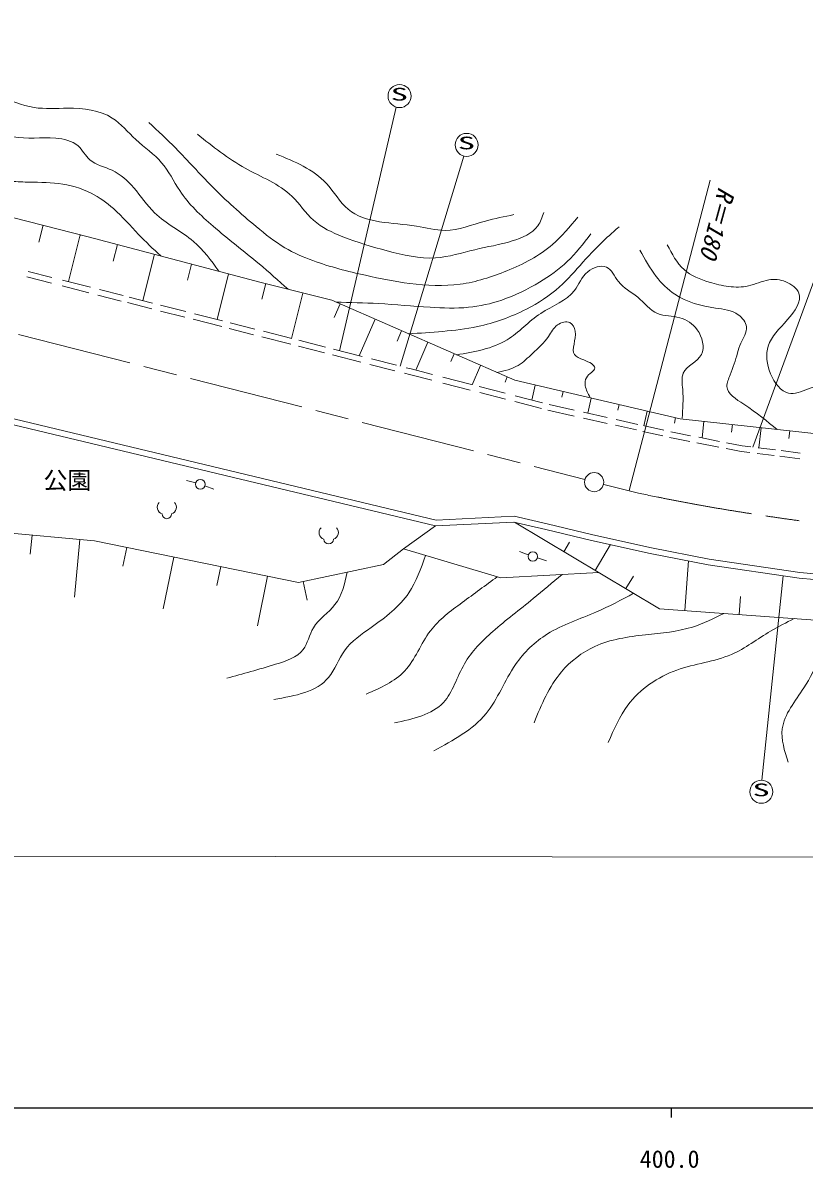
# Model space of a CAD drawing. Units: millimetres, scale not verified. Extents: x 40000 to 680000, y 20000 to 380000.
# Drawn here: x 400386 to 481871, y 198715 to 318085 of the extents above; entities that cross this region are included whole.
import ezdxf
from ezdxf.enums import TextEntityAlignment as Align

# ---------------------------------------------------------------- set-up
doc = ezdxf.new("R2010")
doc.units = ezdxf.units.MM
doc.header["$LTSCALE"] = 1000
doc.linetypes.add('CHAIN', pattern=[18.5, 12, -1.5, 3.5, -1.5])
for name, color, linetype, lineweight in [('M-BGD', 7, 'Continuous', 13), ('M-BMK', 2, 'CHAIN', 13), ('M-BMK-SRVR', 3, 'Continuous', 13), ('M-STR-STR3', 7, 'Continuous', 13), ('M-STR-STRC', 7, 'Continuous', 13), ('M-TTL', 2, 'Continuous', 140), ('M-TTL-BAND', 7, 'Continuous', 25), ('M-TTL-TXT', 7, 'Continuous', 13)]:
    doc.layers.add(name, color=color, linetype=linetype, lineweight=lineweight)
doc.styles.add('ＭＳ ゴシック', font='')
doc.styles.get('ＭＳ ゴシック').set_extended_font_data('MS Gothic')

msp = doc.modelspace()

# ---------------------------------------------------------------- linework, layer by layer
at = {"layer": 'M-BGD'}
for p, q in [((407185, 295791), (392346, 299586)), ((402499, 296990), (402057, 295245)), ((406374, 295999), (405137, 291116)), ((406376, 296005), (406348, 295896)), ((425253, 291031), (407185, 295791)), ((410244, 294985), (409807, 293263)), ((414112, 293966), (412890, 289142)), ((417980, 292947), (417558, 291281)), ((400806, 291600), (403384, 290943)), ((400934, 292186), (403389, 291561)), ((404519, 291273), (407442, 290529)), ((421848, 291928), (420642, 287168)), ((404489, 290662), (407280, 289951)), ((408378, 290291), (410847, 289662)), ((432604, 289168), (425253, 291031)), ((425717, 290909), (425309, 289299)), ((408204, 289716), (410644, 289095)), ((411310, 288925), (413830, 288284)), ((411470, 289504), (413918, 288880)), ((428395, 285194), (429595, 289931)), ((451699, 280834), (432604, 289168)), ((414737, 288053), (417286, 287404)), ((414743, 288670), (417385, 287998)), ((418303, 287764), (421212, 287023)), ((433469, 288791), (432849, 287370)), ((418136, 287187), (421123, 286427)), ((422004, 286822), (424571, 286168)), ((437135, 287191), (435477, 283391)), ((443432, 265656), (359666, 285688)), ((443489, 266259), (360262, 286163)), ((421894, 286230), (424453, 285579)), ((425303, 285362), (428331, 284592)), ((425478, 285937), (428444, 285182)), ((439885, 285990), (439420, 284925)), ((429137, 284386), (431830, 283701)), ((429157, 285000), (431961, 284286)), ((442634, 284790), (441368, 281890)), ((432686, 283483), (435620, 282736)), ((432782, 284077), (435776, 283315)), ((436755, 283066), (439353, 282404)), ((445384, 283590), (445031, 282783)), ((436574, 282493), (439167, 281833)), ((440376, 282144), (440871, 282018)), ((440871, 282018), (443119, 281439)), ((447253, 280373), (448133, 282390)), ((440175, 281576), (440722, 281437)), ((440722, 281437), (443027, 280843)), ((444171, 280548), (447052, 279805)), ((444201, 281160), (447164, 280396)), ((450886, 281188), (450693, 280623)), ((468943, 276830), (451699, 280834)), ((447980, 280185), (450692, 279487)), ((448035, 279552), (450726, 278858)), ((453824, 280340), (453460, 278773)), ((456747, 279662), (456611, 279077)), ((451688, 278610), (454491, 277888)), ((451734, 279218), (454592, 278481)), ((455293, 278301), (457891, 277721)), ((459669, 278984), (459302, 277405)), ((462591, 278305), (462455, 277721)), ((455153, 277717), (457880, 277108)), ((458849, 277507), (461323, 276954)), ((465158, 276098), (465513, 277627)), ((468440, 276947), (468339, 276355)), ((458858, 276890), (461327, 276338)), ((462190, 276146), (464391, 275654)), ((462271, 276742), (464537, 276237)), ((465227, 276082), (467243, 275632)), ((481311, 275443), (468943, 276830)), ((471421, 276553), (471226, 274819)), ((474402, 276218), (474313, 275423)), ((477148, 273787), (477383, 275884)), ((465044, 275509), (467144, 275040)), ((467839, 274885), (468381, 274763)), ((467956, 275473), (468504, 275351)), ((468381, 274763), (469958, 274455)), ((468504, 275351), (470011, 275056)), ((470878, 274887), (473038, 274464)), ((480365, 275549), (480275, 274754)), ((491824, 274333), (481311, 275443)), ((470697, 274311), (472993, 273862)), ((473754, 273713), (475302, 273410)), ((473781, 274319), (475397, 274003)), ((475302, 273410), (476226, 273296)), ((475397, 274003), (476330, 273888)), ((477078, 273795), (478872, 273574)), ((479480, 273498), (481472, 273252)), ((476988, 273202), (478739, 272985)), ((479331, 272912), (481420, 272654)), ((418411, 270130), (417452, 270401)), ((419361, 269819), (420301, 269478)), ((451640, 266658), (443489, 266259)), ((455060, 265859), (451640, 266658)), ((440102, 263269), (443432, 265656)), ((451586, 266054), (443432, 265656)), ((454922, 265275), (451586, 266054)), ((451656, 266038), (466791, 257022)), ((459694, 264144), (454922, 265275)), ((459829, 264729), (455060, 265859)), ((397999, 264991), (407862, 264094)), ((401346, 264687), (401162, 262695)), ((405771, 258240), (406325, 264234)), ((407862, 264094), (429138, 259750)), ((457396, 263947), (456812, 262966)), ((465825, 262780), (459694, 264144)), ((465947, 263367), (459829, 264729)), ((411218, 263409), (410818, 261449)), ((438007, 261625), (440102, 263269)), ((440102, 263269), (450229, 260244)), ((453104, 262645), (452174, 262996)), ((461685, 263701), (460085, 261016)), ((471877, 261609), (465825, 262780)), ((471978, 262201), (465947, 263367)), ((416117, 262408), (415013, 257002)), ((429138, 259750), (438007, 261625)), ((454053, 262314), (455003, 262013)), ((469799, 262011), (469421, 256830)), ((481345, 260203), (471877, 261609)), ((481417, 260798), (471978, 262201)), ((421016, 261408), (420616, 259449)), ((425915, 260408), (424857, 255227)), ((450229, 260244), (460462, 260792)), ((464062, 260430), (463279, 259114)), ((488139, 260173), (481417, 260798)), ((430049, 257898), (429635, 259855)), ((488096, 259575), (481345, 260203)), ((475234, 258312), (475096, 256417)), ((466791, 257022), (488334, 255452))]:
    msp.add_line(p, q, dxfattribs=at)
for centre in [(418894, 269991), (453574, 262465)]:
    msp.add_circle(centre, 500, dxfattribs=at)
for centre, radius, start, end in [((415125, 267598), 727, 135.73691, 252.21805), ((415682, 267598), 727, 287.66425, 44.14539), ((415403, 266905), 500, 179.94123, 359.94107), ((432008, 264962), 727, 135.73691, 252.21805), ((432565, 264962), 727, 287.66425, 44.14539), ((432286, 264269), 500, 179.94123, 359.94107)]:
    msp.add_arc(centre, radius, start, end, dxfattribs=at)
for points, knots in [([(414760, 293796), (413977, 294528), (413195, 295260), (412453, 296034), (411587, 296936), (410777, 297895), (409840, 298724), (409135, 299349), (408359, 299900), (407517, 300325), (406453, 300862), (405284, 301199), (404103, 301346), (402946, 301490), (401777, 301453), (400616, 301495), (399962, 301518), (399310, 301567), (398655, 301642), (397938, 301724), (397216, 301837), (396548, 302080), (395496, 302464), (394578, 303171), (393644, 303827), (392266, 304793), (390852, 305645), (389433, 306519), (387997, 307403), (386556, 308309), (385295, 309429), (384423, 310204), (383637, 311081), (382682, 311757), (381152, 312840), (379188, 313407), (377890, 314668), (376961, 315570), (376374, 316827), (375786, 318085)], [0, 0, 0, 0, 1, 1, 1, 2, 2, 2, 3, 3, 3, 4, 4, 4, 5, 5, 5, 6, 6, 6, 7, 7, 7, 8, 8, 8, 9, 9, 9, 10, 10, 10, 11, 11, 11, 12, 12, 12, 13, 13, 13, 13]), ([(420828, 292197), (420022, 293309), (419216, 294420), (418191, 295301), (416923, 296392), (415321, 297130), (414126, 298284), (413319, 299064), (412697, 300033), (411949, 300902), (411313, 301640), (410586, 302306), (409699, 302720), (408912, 303088), (407999, 303257), (407375, 303813), (406912, 304225), (406608, 304850), (406141, 305267), (405540, 305804), (404670, 305996), (403817, 306068), (402279, 306198), (400798, 305937), (399386, 306218), (398354, 306424), (397359, 306918), (396336, 307311), (394746, 307922), (393087, 308287), (391615, 309060), (390566, 309610), (389611, 310368), (388711, 311169), (387971, 311828), (387268, 312516), (386388, 312988), (385458, 313487), (384330, 313745), (383629, 314444), (383111, 314961), (382826, 315720), (382541, 316479)], [0, 0, 0, 0, 1, 1, 1, 2, 2, 2, 3, 3, 3, 4, 4, 4, 5, 5, 5, 6, 6, 6, 7, 7, 7, 8, 8, 8, 9, 9, 9, 10, 10, 10, 11, 11, 11, 12, 12, 12, 13, 13, 13, 14, 14, 14, 14]), ([(428042, 290324), (427042, 291217), (426043, 292109), (425018, 292969), (423438, 294296), (421800, 295545), (420227, 296898), (418935, 298008), (417688, 299188), (416744, 300606), (416100, 301572), (415597, 302648), (414858, 303514), (414090, 304414), (413067, 305087), (412172, 305915), (411342, 306683), (410621, 307585), (409704, 308169), (408398, 309002), (406693, 309191), (405056, 309191), (403856, 309192), (402693, 309091), (401568, 309267), (400271, 309471), (399025, 310044), (397719, 310434), (396309, 310855), (394831, 311063), (393579, 311746), (392801, 312171), (392110, 312780), (391402, 313346), (390899, 313748), (390388, 314129), (389877, 314510)], [0, 0, 0, 0, 1, 1, 1, 2, 2, 2, 3, 3, 3, 4, 4, 4, 5, 5, 5, 6, 6, 6, 7, 7, 7, 8, 8, 8, 9, 9, 9, 10, 10, 10, 11, 11, 11, 12, 12, 12, 12]), ([(413524, 307707), (414470, 306824), (415416, 305941), (416325, 305022), (417608, 303725), (418819, 302354), (420100, 301056), (421564, 299573), (423121, 298186), (424728, 296846), (425680, 296052), (426651, 295275), (427713, 294648), (428635, 294104), (429627, 293673), (430637, 293304), (432424, 292651), (434270, 292191), (436121, 291775), (437653, 291430), (439189, 291116), (440753, 290917), (442493, 290695), (444269, 290616), (445995, 290850), (447665, 291078), (449288, 291599), (450872, 292247), (452586, 292948), (454255, 293797), (455629, 294985), (456602, 295826), (457428, 296837), (458253, 297847)], [0, 0, 0, 0, 1, 1, 1, 2, 2, 2, 3, 3, 3, 4, 4, 4, 5, 5, 5, 6, 6, 6, 7, 7, 7, 8, 8, 8, 9, 9, 9, 10, 10, 10, 11, 11, 11, 11]), ([(418582, 306483), (420178, 305212), (421775, 303942), (423576, 302942), (425250, 302013), (427101, 301317), (428450, 300011), (429248, 299239), (429870, 298253), (430702, 297510), (431566, 296739), (432654, 296231), (433748, 295800), (435270, 295201), (436802, 294752), (438379, 294333), (440039, 293892), (441750, 293484), (443437, 293596), (444815, 293688), (446177, 294125), (447522, 294445), (448814, 294752), (450091, 294950), (451424, 295355), (452461, 295671), (453531, 296112), (454108, 296937), (454391, 297343), (454555, 297841), (454719, 298339)], [0, 0, 0, 0, 1, 1, 1, 2, 2, 2, 3, 3, 3, 4, 4, 4, 5, 5, 5, 6, 6, 6, 7, 7, 7, 8, 8, 8, 9, 9, 9, 10, 10, 10, 10]), ([(426808, 304402), (428740, 303621), (430672, 302841), (432047, 301349), (432842, 300486), (433451, 299386), (434300, 298664), (436080, 297152), (438917, 297304), (441429, 296889), (442461, 296719), (443437, 296453), (444416, 296460), (445815, 296469), (447218, 297036), (448622, 297431), (449618, 297711), (450614, 297904), (451610, 298098)], [0, 0, 0, 0, 1, 1, 1, 2, 2, 2, 3, 3, 3, 4, 4, 4, 5, 5, 5, 6, 6, 6, 6]), ([(433047, 288975), (434519, 288942), (435992, 288909), (437460, 288829), (439260, 288730), (441054, 288559), (442857, 288447), (444196, 288363), (445541, 288311), (446874, 288442), (448046, 288558), (449210, 288814), (450327, 289192), (451711, 289660), (453025, 290314), (454282, 291071), (455313, 291691), (456307, 292381), (457172, 293202), (458084, 294067), (458853, 295076), (459622, 296086)], [0, 0, 0, 0, 1, 1, 1, 2, 2, 2, 3, 3, 3, 4, 4, 4, 5, 5, 5, 6, 6, 6, 7, 7, 7, 7]), ([(440622, 285668), (441806, 285749), (442989, 285829), (444173, 285935), (445394, 286044), (446615, 286181), (447813, 286433), (449575, 286803), (451288, 287422), (452899, 288248), (454140, 288885), (455321, 289645), (456353, 290567), (457234, 291353), (458008, 292257), (458803, 293137), (459629, 294050), (460478, 294937), (461379, 295771), (461771, 296133), (462172, 296484), (462573, 296836)], [0, 0, 0, 0, 1, 1, 1, 2, 2, 2, 3, 3, 3, 4, 4, 4, 5, 5, 5, 6, 6, 6, 7, 7, 7, 7]), ([(467592, 294948), (468088, 293998), (468584, 293048), (469346, 292373), (470068, 291736), (471028, 291345), (471981, 291053), (472646, 290849), (473307, 290693), (473989, 290611), (474676, 290529), (475385, 290521), (476060, 290672), (476785, 290834), (477471, 291179), (478195, 291297), (478770, 291391), (479368, 291342), (479952, 291107), (480554, 290865), (481140, 290426), (481331, 289913), (481646, 289068), (480886, 288023), (480136, 287153), (479284, 286166), (478444, 285405), (478125, 284394), (477854, 283536), (477958, 282497), (478373, 281506), (478767, 280565), (479442, 279667), (480254, 279496), (480878, 279364), (481582, 279663), (482325, 279933), (483057, 280200), (483827, 280441), (484396, 280182), (484953, 279930), (485318, 279203), (485524, 278487), (485788, 277571), (485790, 276673), (486212, 275975), (486522, 275464), (487057, 275060), (487592, 274656)], [0, 0, 0, 0, 1, 1, 1, 2, 2, 2, 3, 3, 3, 4, 4, 4, 5, 5, 5, 6, 6, 6, 7, 7, 7, 8, 8, 8, 9, 9, 9, 10, 10, 10, 11, 11, 11, 12, 12, 12, 13, 13, 13, 14, 14, 14, 15, 15, 15, 16, 16, 16, 16]), ([(479069, 275695), (478021, 276556), (476972, 277417), (475592, 278331), (474776, 278872), (473844, 279431), (473812, 280200), (473797, 280568), (473987, 280984), (474153, 281388), (474476, 282177), (474701, 282919), (474919, 283679), (475016, 284017), (475111, 284358), (475260, 284697), (475509, 285266), (475908, 285829), (475855, 286394), (475810, 286875), (475438, 287356), (475008, 287668), (474313, 288171), (473469, 288231), (472632, 288349), (471115, 288563), (469625, 288967), (468390, 289796), (467646, 290296), (466994, 290950), (466440, 291666), (465783, 292514), (465264, 293449), (464745, 294383)], [0, 0, 0, 0, 1, 1, 1, 2, 2, 2, 3, 3, 3, 4, 4, 4, 5, 5, 5, 6, 6, 6, 7, 7, 7, 8, 8, 8, 9, 9, 9, 10, 10, 10, 11, 11, 11, 11]), ([(445622, 283486), (447496, 283803), (449369, 284119), (450887, 285049), (452123, 285806), (453123, 286969), (454405, 287807), (455622, 288603), (457094, 289105), (457922, 290188), (458387, 290797), (458648, 291588), (459304, 292133), (459857, 292591), (460690, 292874), (461251, 292633), (461798, 292397), (462086, 291663), (462504, 291125), (463057, 290416), (463837, 290050), (464511, 289491), (465208, 288913), (465791, 288128), (466580, 287795), (467277, 287500), (468134, 287558), (468902, 287353), (469621, 287161), (470262, 286740), (470721, 286096), (471262, 285335), (471550, 284262), (471157, 283522), (470751, 282755), (469613, 282345), (469273, 281579), (469060, 281099), (469160, 280479), (469208, 279884), (469294, 278827), (469218, 277849), (469142, 276872)], [0, 0, 0, 0, 1, 1, 1, 2, 2, 2, 3, 3, 3, 4, 4, 4, 5, 5, 5, 6, 6, 6, 7, 7, 7, 8, 8, 8, 9, 9, 9, 10, 10, 10, 11, 11, 11, 12, 12, 12, 13, 13, 13, 14, 14, 14, 14]), ([(449833, 281648), (450613, 281824), (451393, 282000), (452054, 282390), (452597, 282711), (453060, 283176), (453534, 283624), (454137, 284195), (454759, 284737), (455213, 285411), (455493, 285825), (455709, 286290), (456141, 286601), (456521, 286874), (457066, 287029), (457444, 286843), (457741, 286697), (457934, 286340), (457995, 285959), (458138, 285063), (457549, 284034), (457926, 283509), (458098, 283270), (458470, 283136), (458897, 282957), (459440, 282729), (460070, 282429), (460044, 282117), (460018, 281821), (459404, 281514), (459160, 281102), (459006, 280844), (458999, 280544), (459049, 280264), (459126, 279828), (459340, 279438), (459555, 279049)], [0, 0, 0, 0, 1, 1, 1, 2, 2, 2, 3, 3, 3, 4, 4, 4, 5, 5, 5, 6, 6, 6, 7, 7, 7, 8, 8, 8, 9, 9, 9, 10, 10, 10, 11, 11, 11, 12, 12, 12, 12]), ([(442392, 262585), (441911, 261214), (441429, 259843), (440643, 258684), (439663, 257240), (438210, 256124), (436729, 255074), (435701, 254345), (434659, 253647), (433942, 252648), (433313, 251771), (432934, 250663), (432280, 249865), (431039, 248350), (428808, 247954), (426577, 247558)], [0, 0, 0, 0, 1, 1, 1, 2, 2, 2, 3, 3, 3, 4, 4, 4, 5, 5, 5, 5]), ([(434221, 260824), (433940, 259604), (433659, 258383), (432940, 257448), (432280, 256589), (431253, 255971), (430686, 255021), (430259, 254306), (430093, 253404), (429617, 252770), (428996, 251943), (427848, 251572), (426751, 251235), (424963, 250686), (423310, 250228), (421658, 249769)], [0, 0, 0, 0, 1, 1, 1, 2, 2, 2, 3, 3, 3, 4, 4, 4, 5, 5, 5, 5]), ([(449863, 260353), (448651, 259462), (447439, 258571), (446211, 257671), (445005, 256787), (443784, 255895), (442890, 254712), (441895, 253394), (441307, 251716), (440214, 250542), (439177, 249430), (437686, 248772), (436195, 248114)], [0, 0, 0, 0, 1, 1, 1, 2, 2, 2, 3, 3, 3, 4, 4, 4, 4]), ([(456627, 260587), (455629, 259743), (454632, 258899), (453617, 258078), (452211, 256939), (450772, 255844), (449407, 254646), (448279, 253655), (447200, 252595), (446441, 251272), (445666, 249921), (445224, 248296), (444245, 247246), (443063, 245976), (441098, 245545), (439133, 245113)], [0, 0, 0, 0, 1, 1, 1, 2, 2, 2, 3, 3, 3, 4, 4, 4, 5, 5, 5, 5]), ([(464090, 258631), (462816, 257946), (461542, 257262), (460211, 256686), (458491, 255942), (456677, 255378), (455095, 254390), (453795, 253578), (452651, 252479), (451769, 251198), (450628, 249543), (449924, 247585), (448696, 246088), (447318, 244410), (445280, 243313), (443242, 242216)], [0, 0, 0, 0, 1, 1, 1, 2, 2, 2, 3, 3, 3, 4, 4, 4, 5, 5, 5, 5]), ([(453701, 245140), (454484, 247022), (455266, 248905), (456561, 250438), (457500, 251549), (458707, 252477), (460030, 253085), (461679, 253842), (463506, 254100), (465332, 254303), (466997, 254487), (468661, 254624), (470226, 255113), (471352, 255465), (472428, 255999), (473503, 256533)], [0, 0, 0, 0, 1, 1, 1, 2, 2, 2, 3, 3, 3, 4, 4, 4, 5, 5, 5, 5]), ([(461447, 243093), (462031, 244447), (462616, 245801), (463489, 246965), (464742, 248635), (466589, 249914), (468590, 250629), (470481, 251306), (472511, 251479), (474300, 252255), (475733, 252876), (477012, 253883), (478380, 254697), (479183, 255175), (480015, 255586), (480848, 255998)], [0, 0, 0, 0, 1, 1, 1, 2, 2, 2, 3, 3, 3, 4, 4, 4, 5, 5, 5, 5]), ([(480201, 241035), (479827, 242217), (479454, 243399), (479593, 244502), (479784, 246017), (480943, 247383), (481840, 248781), (482500, 249810), (483019, 250857), (483656, 251840), (484511, 253163), (485580, 254369), (486648, 255575)], [0, 0, 0, 0, 1, 1, 1, 2, 2, 2, 3, 3, 3, 4, 4, 4, 4])]:
    msp.add_open_spline(points, degree=3, knots=knots, dxfattribs=at)
at = {"layer": 'M-BMK'}
for p, q in [((364086, 294788), (459010, 270497)), ((464589, 269063), (460967, 269982))]:
    msp.add_line(p, q, dxfattribs=at)
msp.add_open_spline([(464589, 269063), (466549, 268666), (468510, 268270), (470477, 267910), (472536, 267533), (474603, 267196), (476673, 266876), (478843, 266541), (481015, 266224), (483195, 265962), (486017, 265623), (488851, 265375), (491689, 265194), (495593, 264944), (499506, 264820), (503417, 264835), (507812, 264852), (512204, 265045), (516592, 265342), (520437, 265601), (524279, 265941), (528091, 266485), (531907, 267031), (535693, 267782), (539475, 268554), (542788, 269229), (546097, 269920), (549358, 270797), (551828, 271461), (554271, 272232), (556698, 273043), (557004, 273145), (557309, 273247), (557614, 273350)], degree=3, knots=[0, 0, 0, 0, 1, 1, 1, 2, 2, 2, 3, 3, 3, 4, 4, 4, 5, 5, 5, 6, 6, 6, 7, 7, 7, 8, 8, 8, 9, 9, 9, 10, 10, 10, 11, 11, 11, 11], dxfattribs=at)
at = {"layer": 'M-BMK-SRVR'}
msp.add_circle((459970, 270217), 1000, dxfattribs=at)
at = {"layer": 'M-STR-STR3'}
msp.add_line((512062, 231106), (219617, 231407), dxfattribs=at)
at = {"layer": 'M-STR-STRC'}
for p, q in [((439308, 309314), (433400, 283920)), ((439741, 282306), (446373, 304210)), ((487461, 303660), (476512, 273865)), ((477456, 239144), (479671, 260451))]:
    msp.add_line(p, q, dxfattribs=at)
for centre in [(439672, 310457), (446669, 305373), (477410, 237944)]:
    msp.add_circle(centre, 1200, dxfattribs=at)
at = {"layer": 'M-TTL-BAND'}
for p, q in [((40000, 205000), (579000, 205000)), ((468000, 205000), (468000, 204000))]:
    msp.add_line(p, q, dxfattribs=at)
at = {"layer": 'M-TTL-TXT'}
msp.add_line((463612, 269329), (472087, 301695), dxfattribs=at)

# ---------------------------------------------------------------- texts
at = {"layer": 'M-STR-STRC', "style": 'ＭＳ ゴシック', "width": 2}
for p in [(438752, 309596), (445749, 304512), (476490, 237083)]:
    msp.add_text('S', height=1320, rotation=359.941, dxfattribs=at).set_placement(p, align=Align.BOTTOM_LEFT)
at = {"layer": 'M-TTL', "color": 7, "style": 'ＭＳ ゴシック'}
msp.add_text('公園', height=1833, rotation=359.941, dxfattribs=at).set_placement((402534, 268941), align=Align.BOTTOM_LEFT)
at = {"layer": 'M-TTL-BAND', "style": 'ＭＳ ゴシック'}
msp.add_text('400.0', height=1833, dxfattribs=at).set_placement((467844, 198195), align=Align.BOTTOM_CENTER)
at = {"layer": 'M-TTL-TXT', "style": 'ＭＳ ゴシック', "oblique": 15}
msp.add_text('R＝180', height=1833, rotation=254.686, dxfattribs=at).set_placement((472440, 301218), align=Align.BOTTOM_LEFT)

doc.saveas('drawing.dxf')
